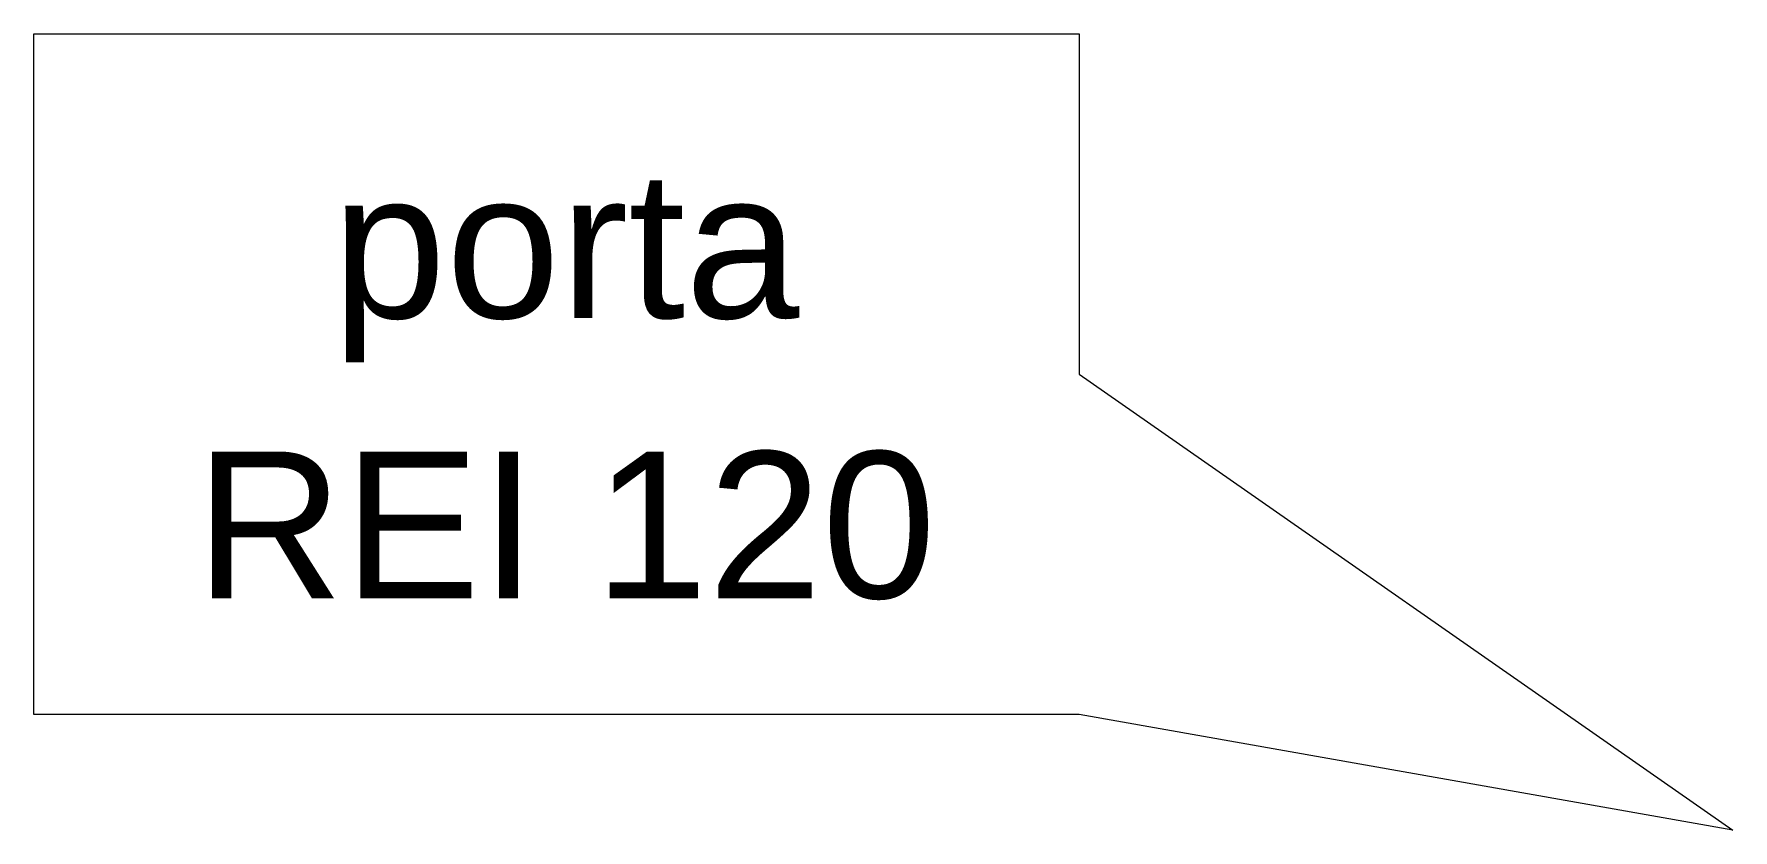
# Model space of a CAD drawing. Header units: millimetres. Extents: x 1875.64 to 1877.38, y 899.28 to 900.09.
import ezdxf
from ezdxf.enums import TextEntityAlignment as Align

# ---------------------------------------------------------------- set-up
doc = ezdxf.new("R2010")
doc.units = ezdxf.units.MM
doc.layers.get('0').update_dxf_attribs({"lineweight": 9})
doc.styles.add('ARIAL', font='arial.ttf')

# ---------------------------------------------------------------- blocks, each defined once
blk = doc.blocks.new('*U110')
blk.add_lwpolyline([(1.0684, 0), (0, 0), (0, 0.6959), (1.0684, 0.6959), (1.0684, 0.3479), (1.7368, -0.1183)], close=True)
at = {"style": 'ARIAL'}
for tag, p in [('NAME', (0.5435, 0.4052)), ('NAME1', (0.5435, 0.1188))]:
    blk.add_attdef(tag, text='', height=0.15, dxfattribs=at).set_placement(p, align=Align.CENTER)

msp = doc.modelspace()

# ---------------------------------------------------------------- block references
msp.add_blockref('*U110', (1875.6385, 899.3956)).add_auto_attribs({'NAME': 'porta', 'NAME1': 'REI 120'})

doc.saveas('drawing.dxf')
